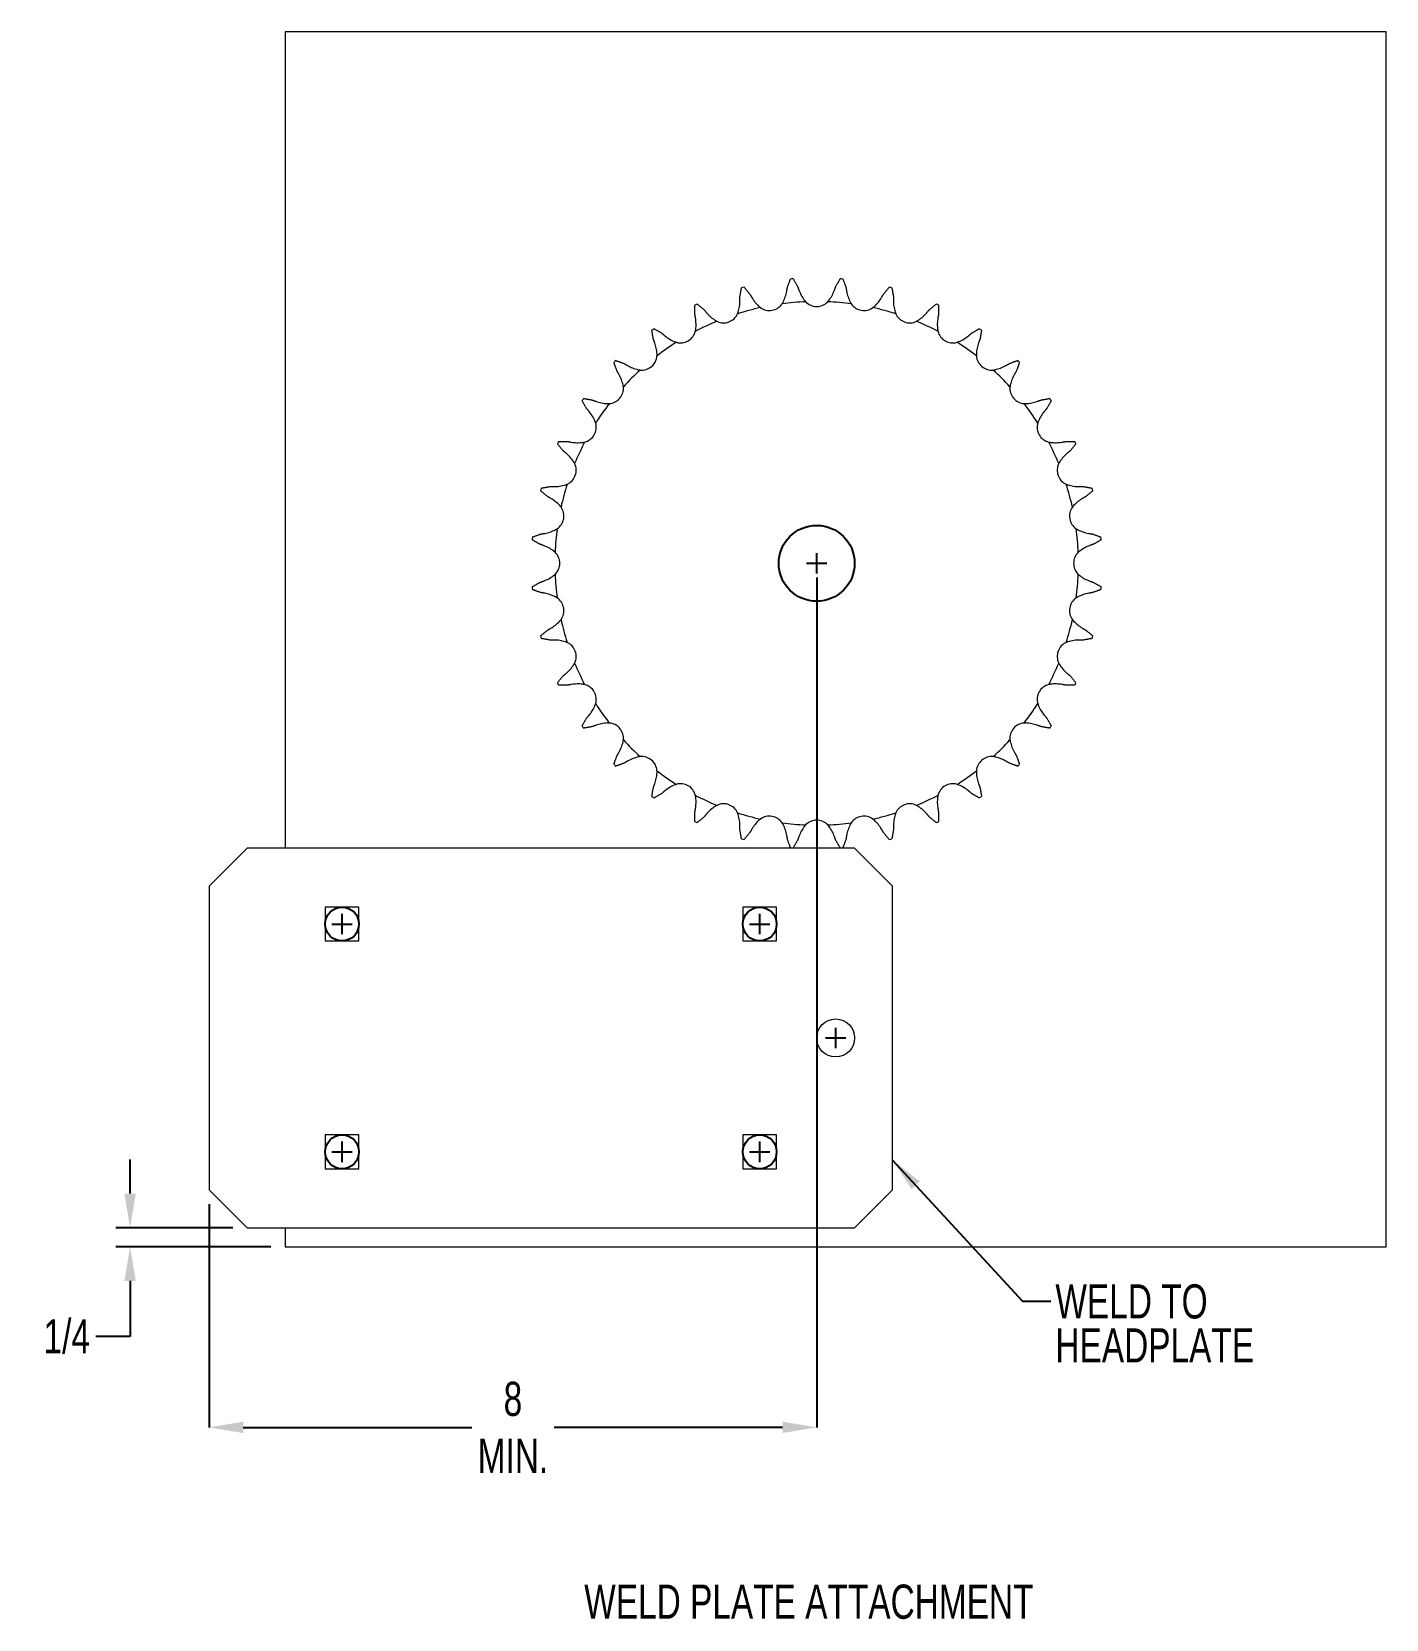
# Model space of a CAD drawing. Header units: inches. Extents: x 26.1 to 32.04, y 9.35 to 16.31.
import ezdxf

# ---------------------------------------------------------------- set-up
doc = ezdxf.new("R2010")
doc.units = ezdxf.units.IN
doc.header["$MEASUREMENT"] = 0
doc.header["$PDSIZE"] = -1
doc.layers.add('DIM', color=1, linetype='Continuous')
doc.styles.add('SLDTEXTSTYLE0', font='ARIAL.TTF', dxfattribs={"width": 0.7})
doc.styles.get("Standard").update_dxf_attribs({"font": 'ARIAL.TTF'})
doc.dimstyles.new('SLDDIMSTYLE0', dxfattribs={"dimtxt": 0.15, "dimasz": 0.15, "dimexe": 0, "dimexo": 0.0625, "dimgap": 0.0375, "dimtad": 0, "dimtih": 1, "dimtoh": 1, "dimdec": 3, "dimlfac": 3, "dimrnd": 1e-09, "dimzin": 12, "dimdsep": 46, "dimtxsty": 'SLDTEXTSTYLE0', "dimsah": 1, "dimcen": 0.09, "dimadec": 0, "dimazin": 0, "dimtfac": 1, "dimtdec": 3, "dimtofl": 0, "dimtmove": 0, "dimatfit": 3, "dimfxl": 0, "dimtolj": 1, "dimtzin": 12, "dimarcsym": 0})
doc.dimstyles.new('SLDDIMSTYLE1', dxfattribs={"dimtxt": 0.15, "dimasz": 0.15, "dimexe": 0, "dimexo": 0.0625, "dimgap": 0.0375, "dimtad": 0, "dimtih": 1, "dimtoh": 1, "dimdec": 0, "dimrnd": 1e-09, "dimzin": 0, "dimdsep": 46, "dimtxsty": 'Standard', "dimsah": 1, "dimcen": 0.09, "dimadec": 0, "dimazin": 0, "dimtfac": 1, "dimtdec": 0, "dimtofl": 0, "dimtmove": 0, "dimatfit": 3, "dimfxl": 0, "dimtolj": 1, "dimtzin": 0, "dimarcsym": 0})

# ---------------------------------------------------------------- blocks, each defined once
blk = doc.blocks.new('*D7')
at = {"color": 0, "linetype": 'ByBlock', "lineweight": -2}
for p, q in [((29.5432, 13.9178), (29.5432, 10.1878)), ((26.8765, 11.1678), (26.8765, 10.1878)), ((27.0265, 10.1878), (28.0294, 10.1878)), ((29.3932, 10.1878), (28.3904, 10.1878))]:
    blk.add_line(p, q, dxfattribs=at)
at = {"color": 0, "linetype": 'ByBlock'}
for points in [[(26.8765, 10.1878), (27.0265, 10.2128), (27.0265, 10.1628)], [(29.5432, 10.1878), (29.3932, 10.2128), (29.3932, 10.1628)]]:
    blk.add_solid(points, dxfattribs=at)
at = {"layer": 'DEFPOINTS', "color": 0, "linetype": 'ByBlock'}
for p in [(29.5432, 13.9803), (26.8765, 11.2303)]:
    blk.add_point(p, dxfattribs=at)
at = {"color": 0, "linetype": 'ByBlock', "insert": (28.2099, 10.1878), "char_height": 0.15, "attachment_point": 5, "style": 'SLDTEXTSTYLE0'}
blk.add_mtext('8\\PMIN.', dxfattribs=at)
blk = doc.blocks.new('*D8')
at = {"color": 0, "linetype": 'ByBlock', "lineweight": -2}
for p, q in [((26.5294, 11.2137), (26.5294, 11.3637)), ((26.9807, 11.0637), (26.4669, 11.0637)), ((27.1474, 10.9803), (26.4669, 10.9803)), ((26.5294, 10.8303), (26.5294, 10.5863)), ((26.5294, 10.5863), (26.3794, 10.5863))]:
    blk.add_line(p, q, dxfattribs=at)
at = {"color": 0, "linetype": 'ByBlock'}
for points in [[(26.5294, 11.0637), (26.5044, 11.2137), (26.5544, 11.2137)], [(26.5294, 10.9803), (26.5044, 10.8303), (26.5544, 10.8303)]]:
    blk.add_solid(points, dxfattribs=at)
at = {"layer": 'DEFPOINTS', "color": 0, "linetype": 'ByBlock'}
for p in [(27.0432, 11.0637), (27.2099, 10.9803)]:
    blk.add_point(p, dxfattribs=at)
at = {"color": 0, "linetype": 'ByBlock', "insert": (26.2515, 10.5863), "char_height": 0.15, "attachment_point": 5, "style": 'SLDTEXTSTYLE0'}
blk.add_mtext('1/4', dxfattribs=at)
blk = doc.blocks.new('SW_NOTE_3')
at = {"layer": 'DIM', "color": 0, "char_height": 0.15, "attachment_point": 1, "style": 'SLDTEXTSTYLE0'}
for s, insert in [('WELD TO', (0.0198, 0.0748)), ('HEADPLATE', (0.0198, -0.1185))]:
    blk.add_mtext(s, dxfattribs=dict(at, insert=insert))

msp = doc.modelspace()

# ---------------------------------------------------------------- linework, layer by layer
at = {"color": 7, "linetype": 'Continuous', "lineweight": 15}
for p, q in [((27.209857, 16.313665), (27.209857, 12.730331)), ((32.04319, 16.313665), (27.209857, 16.313665)), ((32.04319, 10.980331), (32.04319, 16.313665)), ((27.04319, 12.730331), (26.876523, 12.563665)), ((29.709857, 12.730331), (27.04319, 12.730331)), ((29.876523, 12.563665), (29.709857, 12.730331)), ((26.876523, 12.563665), (26.876523, 11.230331)), ((29.876523, 11.230331), (29.876523, 12.563665)), ((27.385523, 12.471331), (27.385523, 12.322665)), ((27.53419, 12.471331), (27.385523, 12.471331)), ((27.53419, 12.322665), (27.53419, 12.471331)), ((29.218857, 12.471331), (29.218857, 12.322665)), ((29.367523, 12.471331), (29.218857, 12.471331)), ((29.367523, 12.322665), (29.367523, 12.471331)), ((27.385523, 12.322665), (27.53419, 12.322665)), ((29.218857, 12.322665), (29.367523, 12.322665)), ((27.385523, 11.471331), (27.385523, 11.322665)), ((27.53419, 11.471331), (27.385523, 11.471331)), ((27.53419, 11.322665), (27.53419, 11.471331)), ((29.218857, 11.471331), (29.218857, 11.322665)), ((29.367523, 11.471331), (29.218857, 11.471331)), ((29.367523, 11.322665), (29.367523, 11.471331)), ((27.385523, 11.322665), (27.53419, 11.322665)), ((29.218857, 11.322665), (29.367523, 11.322665)), ((26.876523, 11.230331), (27.04319, 11.063665)), ((29.709857, 11.063665), (29.876523, 11.230331)), ((27.04319, 11.063665), (29.709857, 11.063665)), ((27.209857, 11.063665), (27.209857, 10.980331)), ((27.209857, 10.980331), (32.04319, 10.980331))]:
    msp.add_line(p, q, dxfattribs=at)
for centre, radius in [((29.54319, 13.980331), 0.166667), ((27.459857, 12.396998), 0.074333), ((29.29319, 12.396998), 0.074333), ((27.459857, 11.396998), 0.074333), ((29.29319, 11.396998), 0.074333)]:
    msp.add_circle(centre, radius)
msp.add_circle((29.626523, 11.896998), 0.083333, dxfattribs=at)
for centre, radius, start, end in [((29.54319, 13.980331), 1.25313, 104.730266, 105.269734), ((29.54319, 13.980331), 1.25313, 94.730266, 95.269734), ((29.54319, 13.980331), 1.25313, 84.730266, 85.269734), ((29.54319, 13.980331), 1.25313, 74.730266, 75.269734), ((29.54319, 13.980331), 1.14913, 92.4131105, 97.5868895), ((29.54319, 15.17551), 0.0675, 224.2099395, 315.7900605), ((29.54319, 13.980331), 1.14913, 82.4131105, 87.5868895), ((29.54319, 13.980331), 1.25313, 114.730266, 115.269734), ((29.134415, 15.103432), 0.0675, 244.2099395, 335.7900605), ((29.54319, 13.980331), 1.14913, 102.4131105, 107.5868895), ((29.335649, 15.157352), 0.0675, 234.2099395, 325.7900605), ((29.750731, 15.157352), 0.0675, 214.2099395, 305.7900605), ((29.54319, 13.980331), 1.14913, 72.4131105, 77.5868895), ((29.951965, 15.103432), 0.0675, 204.2099395, 295.7900605), ((29.54319, 13.980331), 1.25313, 64.730266, 65.269734), ((29.54319, 13.980331), 1.25313, 124.730266, 125.269734), ((28.945601, 15.015386), 0.0675, 254.2099395, 345.7900605), ((29.54319, 13.980331), 1.14913, 112.4131105, 117.5868895), ((29.54319, 13.980331), 1.14913, 62.4131105, 67.5868895), ((30.140779, 15.015386), 0.0675, 194.2099395, 285.7900605), ((29.54319, 13.980331), 1.25313, 54.730266, 55.269734), ((29.54319, 13.980331), 1.14913, 122.4131105, 127.5868895), ((29.54319, 13.980331), 1.14913, 52.4131105, 57.5868895), ((29.54319, 13.980331), 1.25313, 134.730266, 135.269734), ((28.774944, 14.895891), 0.0675, 264.2099395, 355.7900605), ((30.311436, 14.895891), 0.0675, 184.2099395, 275.7900605), ((29.54319, 13.980331), 1.25313, 44.730266, 45.269734), ((29.54319, 13.980331), 1.14913, 132.4131105, 137.5868895), ((29.54319, 13.980331), 1.14913, 42.4131105, 47.5868895), ((29.54319, 13.980331), 1.25313, 144.730266, 145.269734), ((28.62763, 14.748577), 0.0675, 274.2099395, 5.7900605), ((30.45875, 14.748577), 0.0675, 174.2099395, 265.7900605), ((29.54319, 13.980331), 1.25313, 34.730266, 35.269734), ((29.54319, 13.980331), 1.14913, 142.4131105, 147.5868895), ((29.54319, 13.980331), 1.14913, 32.4131105, 37.5868895), ((28.508135, 14.577921), 0.0675, 284.2099395, 15.7900605), ((30.578245, 14.577921), 0.0675, 164.2099395, 255.7900605), ((29.54319, 13.980331), 1.25313, 154.730266, 155.269734), ((29.54319, 13.980331), 1.14913, 152.4131105, 157.5868895), ((29.54319, 13.980331), 1.14913, 22.4131105, 27.5868895), ((29.54319, 13.980331), 1.25313, 24.730266, 25.269734), ((28.42009, 14.389106), 0.0675, 294.2099395, 25.7900605), ((30.66629, 14.389106), 0.0675, 154.2099395, 245.7900605), ((29.54319, 13.980331), 1.25313, 164.730266, 165.269734), ((29.54319, 13.980331), 1.14913, 162.4131105, 167.5868895), ((29.54319, 13.980331), 1.14913, 12.4131105, 17.5868895), ((29.54319, 13.980331), 1.25313, 14.730266, 15.269734), ((28.366169, 14.187872), 0.0675, 304.2099395, 35.7900605), ((30.720211, 14.187872), 0.0675, 144.2099395, 235.7900605), ((29.54319, 13.980331), 0.166667, 194.4775122, 165.5224878), ((29.54319, 13.980331), 1.25313, 174.730266, 175.269734), ((29.54319, 13.980331), 1.14913, 172.4131105, 177.5868895), ((29.54319, 13.980331), 1.14913, 2.4131105, 7.5868895), ((29.54319, 13.980331), 1.25313, 4.730266, 5.269734), ((28.348011, 13.980331), 0.0675, 314.2099395, 45.7900605), ((30.738368, 13.980331), 0.0675, 134.2099395, 225.7900605), ((29.54319, 13.980331), 1.25313, 184.730266, 185.269734), ((29.54319, 13.980331), 1.14913, 182.4131105, 187.5868895), ((29.54319, 13.980331), 1.14913, 352.4131105, 357.5868895), ((29.54319, 13.980331), 1.25313, 354.730266, 355.269734), ((28.366169, 13.772791), 0.0675, 324.2099395, 55.7900605), ((30.720211, 13.772791), 0.0675, 124.2099395, 215.7900605), ((29.54319, 13.980331), 1.14913, 192.4131105, 197.5868895), ((29.54319, 13.980331), 1.14913, 342.4131105, 347.5868895), ((29.54319, 13.980331), 1.25313, 194.730266, 195.269734), ((29.54319, 13.980331), 1.25313, 344.730266, 345.269734), ((28.42009, 13.571556), 0.0675, 334.2099395, 65.7900605), ((30.66629, 13.571556), 0.0675, 114.2099395, 205.7900605), ((29.54319, 13.980331), 1.14913, 202.4131105, 207.5868895), ((29.54319, 13.980331), 1.14913, 332.4131105, 337.5868895), ((29.54319, 13.980331), 1.25313, 204.730266, 205.269734), ((29.54319, 13.980331), 1.25313, 334.730266, 335.269734), ((28.508135, 13.382742), 0.0675, 344.2099395, 75.7900605), ((30.578245, 13.382742), 0.0675, 104.2099395, 195.7900605), ((29.54319, 13.980331), 1.14913, 212.4131105, 217.5868895), ((29.54319, 13.980331), 1.14913, 322.4131105, 327.5868895), ((29.54319, 13.980331), 1.25313, 214.730266, 215.269734), ((28.62763, 13.212085), 0.0675, 354.2099395, 85.7900605), ((30.45875, 13.212085), 0.0675, 94.2099395, 185.7900605), ((29.54319, 13.980331), 1.25313, 324.730266, 325.269734), ((29.54319, 13.980331), 1.14913, 222.4131105, 227.5868895), ((29.54319, 13.980331), 1.14913, 312.4131105, 317.5868895), ((28.774944, 13.064771), 0.0675, 4.2099395, 95.7900605), ((30.311436, 13.064771), 0.0675, 84.2099395, 175.7900605), ((29.54319, 13.980331), 1.25313, 224.730266, 225.269734), ((29.54319, 13.980331), 1.14913, 232.4131105, 237.5868895), ((29.54319, 13.980331), 1.14913, 302.4131105, 307.5868895), ((29.54319, 13.980331), 1.25313, 314.730266, 315.269734), ((28.945601, 12.945276), 0.0675, 14.2099395, 105.7900605), ((29.54319, 13.980331), 1.14913, 242.4131105, 247.5868895), ((29.54319, 13.980331), 1.14913, 292.4131105, 297.5868895), ((30.140779, 12.945276), 0.0675, 74.2099395, 165.7900605), ((29.54319, 13.980331), 1.25313, 234.730266, 235.269734), ((29.134415, 12.857231), 0.0675, 24.2099395, 115.7900605), ((29.951965, 12.857231), 0.0675, 64.2099395, 155.7900605), ((29.54319, 13.980331), 1.25313, 304.730266, 305.269734), ((29.54319, 13.980331), 1.25313, 244.730266, 245.269734), ((29.54319, 13.980331), 1.14913, 252.4131105, 257.5868895), ((29.335649, 12.80331), 0.0675, 34.2099395, 125.7900605), ((29.54319, 13.980331), 1.14913, 262.4131105, 267.5868895), ((29.54319, 12.785153), 0.0675, 44.2099395, 135.7900605), ((29.54319, 13.980331), 1.14913, 272.4131105, 277.5868895), ((29.750731, 12.80331), 0.0675, 54.2099395, 145.7900605), ((29.54319, 13.980331), 1.14913, 282.4131105, 287.5868895), ((29.54319, 13.980331), 1.25313, 294.730266, 295.269734), ((29.54319, 13.980331), 1.25313, 254.730266, 255.269734), ((29.54319, 13.980331), 1.25313, 284.730266, 285.269734), ((29.54319, 13.980331), 1.25313, 264.730266, 265.269734), ((29.54319, 13.980331), 1.25313, 274.730266, 275.269734)]:
    msp.add_arc(centre, radius, start, end, dxfattribs=at)
for points in [[(29.224558, 15.192276), (29.248883, 15.16353)], [(29.411731, 15.174316), (29.41507, 15.192833)], [(29.41507, 15.192833), (29.428097, 15.228165)], [(29.439851, 15.229194), (29.458815, 15.19666)], [(29.458815, 15.19666), (29.465319, 15.179004)], [(29.621061, 15.179004), (29.627565, 15.19666)], [(29.627565, 15.19666), (29.646529, 15.229194)], [(29.658283, 15.228165), (29.67131, 15.192833)], [(29.67131, 15.192833), (29.674649, 15.174316)], [(29.837496, 15.16353), (29.861822, 15.192276)], [(29.206395, 15.133349), (29.206468, 15.152164)], [(29.206468, 15.152164), (29.213161, 15.189222)], [(29.248883, 15.16353), (29.258355, 15.147271)], [(29.391471, 15.119402), (29.39597, 15.127058)], [(29.489047, 15.135202), (29.494807, 15.128443)], [(29.591573, 15.128443), (29.597333, 15.135202)], [(29.69041, 15.127058), (29.694909, 15.119402)], [(29.828025, 15.147271), (29.837496, 15.16353)], [(29.873219, 15.189222), (29.879912, 15.152164)], [(29.879912, 15.152164), (29.879985, 15.133349)], [(29.008096, 15.07589), (29.008253, 15.113547)], [(29.011292, 15.057348), (29.008096, 15.07589)], [(29.018947, 15.118534), (29.047894, 15.094449)], [(29.047894, 15.094449), (29.060045, 15.080082)], [(29.195978, 15.075751), (29.199079, 15.084072)], [(29.289328, 15.108255), (29.296174, 15.102599)], [(29.790206, 15.102599), (29.797052, 15.108255)], [(29.887301, 15.084072), (29.890402, 15.075751)], [(30.026335, 15.080082), (30.038485, 15.094449)], [(30.038485, 15.094449), (30.067433, 15.118534)], [(30.078283, 15.07589), (30.075088, 15.057348)], [(30.078127, 15.113547), (30.078283, 15.07589)], [(28.825984, 14.966328), (28.819599, 15.003441)], [(28.829264, 15.010208), (28.861955, 14.991515)], [(28.861955, 14.991515), (28.876415, 14.979477)], [(29.011035, 14.998817), (29.012644, 15.00755)], [(29.097323, 15.047036), (29.105047, 15.042655)], [(29.981333, 15.042655), (29.989057, 15.047036)], [(30.073736, 15.00755), (30.075344, 14.998817)], [(30.209965, 14.979477), (30.224425, 14.991515)], [(30.224425, 14.991515), (30.257116, 15.010208)], [(30.266781, 15.003441), (30.260396, 14.966328)], [(28.832351, 14.948622), (28.825984, 14.966328)], [(28.918865, 14.953407), (28.927233, 14.950433)], [(30.159147, 14.950433), (30.167515, 14.953407)], [(30.260396, 14.966328), (30.254029, 14.948622)], [(28.665663, 14.826807), (28.652931, 14.862247)], [(28.661274, 14.87059), (28.696714, 14.857858)], [(28.696714, 14.857858), (28.713045, 14.848513)], [(28.842262, 14.890936), (28.84233, 14.899816)], [(30.24405, 14.899816), (30.244118, 14.890936)], [(30.373335, 14.848513), (30.389666, 14.857858)], [(30.389666, 14.857858), (30.425106, 14.87059)], [(30.433449, 14.862247), (30.420717, 14.826807)], [(28.675008, 14.810476), (28.665663, 14.826807)], [(28.759377, 14.830211), (28.768134, 14.828735)], [(30.318245, 14.828735), (30.327002, 14.830211)], [(30.420717, 14.826807), (30.411372, 14.810476)], [(28.520081, 14.703922), (28.557193, 14.697537)], [(28.694786, 14.755387), (28.693311, 14.764144)], [(30.393069, 14.764144), (30.391594, 14.755387)], [(30.529187, 14.697537), (30.566299, 14.703922)], [(28.532006, 14.661567), (28.513313, 14.694257)], [(28.544045, 14.647106), (28.532006, 14.661567)], [(28.557193, 14.697537), (28.574899, 14.69117)], [(28.623705, 14.681191), (28.632585, 14.681259)], [(30.453795, 14.681259), (30.462675, 14.681191)], [(30.511481, 14.69117), (30.529187, 14.697537)], [(30.554374, 14.661567), (30.542335, 14.647106)], [(30.573067, 14.694257), (30.554374, 14.661567)], [(28.573088, 14.596288), (28.570115, 14.604656)], [(30.516265, 14.604656), (30.513292, 14.596288)], [(28.429073, 14.475627), (28.404987, 14.504575)], [(28.409974, 14.515268), (28.447631, 14.515425)], [(28.447631, 14.515425), (28.466174, 14.512229)], [(28.515971, 14.510877), (28.524705, 14.512486)], [(30.561675, 14.512486), (30.570409, 14.510877)], [(30.620206, 14.512229), (30.638749, 14.515425)], [(30.638749, 14.515425), (30.676406, 14.515268)], [(30.681392, 14.504575), (30.657307, 14.475627)], [(28.44344, 14.463476), (28.429073, 14.475627)], [(28.480866, 14.418474), (28.476485, 14.426198)], [(30.609895, 14.426198), (30.605514, 14.418474)], [(30.657307, 14.475627), (30.64294, 14.463476)], [(28.359991, 14.274638), (28.331245, 14.298963)], [(28.334299, 14.31036), (28.371357, 14.317054)], [(28.371357, 14.317054), (28.390173, 14.317127)], [(28.439449, 14.324442), (28.44777, 14.327543)], [(30.63861, 14.327543), (30.646931, 14.324442)], [(30.696207, 14.317127), (30.715023, 14.317054)], [(30.715023, 14.317054), (30.752081, 14.31036)], [(30.755134, 14.298963), (30.726388, 14.274638)], [(28.37625, 14.265167), (28.359991, 14.274638)], [(28.420923, 14.227347), (28.415267, 14.234193)], [(30.671113, 14.234193), (30.665457, 14.227347)], [(30.726388, 14.274638), (30.71013, 14.265167)], [(28.326861, 14.064706), (28.294328, 14.083671)], [(28.295356, 14.095425), (28.330688, 14.108451)], [(28.330688, 14.108451), (28.349206, 14.111791)], [(28.396463, 14.127552), (28.404119, 14.132051)], [(30.682261, 14.132051), (30.689917, 14.127552)], [(30.737174, 14.111791), (30.755692, 14.108451)], [(30.755692, 14.108451), (30.791024, 14.095425)], [(30.792052, 14.083671), (30.759519, 14.064706)], [(28.344517, 14.058202), (28.326861, 14.064706)], [(28.395079, 14.028715), (28.38832, 14.034475)], [(30.69806, 14.034475), (30.691301, 14.028715)], [(30.759519, 14.064706), (30.741863, 14.058202)], [(28.294328, 13.876992), (28.326861, 13.895956)], [(28.326861, 13.895956), (28.344517, 13.90246)], [(28.38832, 13.926188), (28.395079, 13.931948)], [(30.691301, 13.931948), (30.69806, 13.926188)], [(30.741863, 13.90246), (30.759519, 13.895956)], [(30.759519, 13.895956), (30.792052, 13.876992)], [(28.330688, 13.852211), (28.295356, 13.865238)], [(28.349206, 13.848872), (28.330688, 13.852211)], [(28.404119, 13.828612), (28.396463, 13.833111)], [(30.689917, 13.833111), (30.682261, 13.828612)], [(30.755692, 13.852211), (30.737174, 13.848872)], [(30.791024, 13.865238), (30.755692, 13.852211)], [(28.415267, 13.726469), (28.420923, 13.733316)], [(30.665457, 13.733316), (30.671113, 13.726469)], [(28.331245, 13.661699), (28.359991, 13.686025)], [(28.359991, 13.686025), (28.37625, 13.695496)], [(30.71013, 13.695496), (30.726388, 13.686025)], [(30.726388, 13.686025), (30.755134, 13.661699)], [(28.371357, 13.643609), (28.334299, 13.650302)], [(28.390173, 13.643536), (28.371357, 13.643609)], [(28.44777, 13.63312), (28.439449, 13.636221)], [(30.646931, 13.636221), (30.63861, 13.63312)], [(30.715023, 13.643609), (30.696207, 13.643536)], [(30.752081, 13.650302), (30.715023, 13.643609)], [(28.476485, 13.534464), (28.480866, 13.542189)], [(30.605514, 13.542189), (30.609895, 13.534464)], [(28.404987, 13.456088), (28.429073, 13.485036)], [(28.429073, 13.485036), (28.44344, 13.497186)], [(28.524705, 13.448177), (28.515971, 13.449786)], [(30.570409, 13.449786), (30.561675, 13.448177)], [(30.64294, 13.497186), (30.657307, 13.485036)], [(30.657307, 13.485036), (30.681392, 13.456088)], [(28.447631, 13.445238), (28.409974, 13.445395)], [(28.466174, 13.448433), (28.447631, 13.445238)], [(30.638749, 13.445238), (30.620206, 13.448433)], [(30.676406, 13.445395), (30.638749, 13.445238)], [(28.532006, 13.299096), (28.544045, 13.313557)], [(28.570115, 13.356007), (28.573088, 13.364374)], [(30.513292, 13.364374), (30.516265, 13.356007)], [(30.542335, 13.313557), (30.554374, 13.299096)], [(28.513313, 13.266406), (28.532006, 13.299096)], [(28.557193, 13.263125), (28.520081, 13.256741)], [(28.574899, 13.269492), (28.557193, 13.263125)], [(28.632585, 13.279403), (28.623705, 13.279471)], [(30.462675, 13.279471), (30.453795, 13.279403)], [(30.529187, 13.263125), (30.511481, 13.269492)], [(30.566299, 13.256741), (30.529187, 13.263125)], [(30.554374, 13.299096), (30.573067, 13.266406)], [(28.693311, 13.196519), (28.694786, 13.205276)], [(30.391594, 13.205276), (30.393069, 13.196519)], [(28.652931, 13.098416), (28.665663, 13.133855)], [(28.696714, 13.102805), (28.661274, 13.090073)], [(28.665663, 13.133855), (28.675008, 13.150187)], [(28.713045, 13.112149), (28.696714, 13.102805)], [(28.768134, 13.131927), (28.759377, 13.130452)], [(30.327002, 13.130452), (30.318245, 13.131927)], [(30.389666, 13.102805), (30.373335, 13.112149)], [(30.425106, 13.090073), (30.389666, 13.102805)], [(30.411372, 13.150187), (30.420717, 13.133855)], [(30.420717, 13.133855), (30.433449, 13.098416)], [(28.84233, 13.060847), (28.842262, 13.069727)], [(30.244118, 13.069727), (30.24405, 13.060847)], [(28.819599, 12.957222), (28.825984, 12.994334)], [(28.825984, 12.994334), (28.832351, 13.01204)], [(28.861955, 12.969147), (28.829264, 12.950455)], [(28.876415, 12.981186), (28.861955, 12.969147)], [(28.927233, 13.010229), (28.918865, 13.007256)], [(29.012644, 12.953113), (29.011035, 12.961846)], [(30.075344, 12.961846), (30.073736, 12.953113)], [(30.167515, 13.007256), (30.159147, 13.010229)], [(30.224425, 12.969147), (30.209965, 12.981186)], [(30.257116, 12.950455), (30.224425, 12.969147)], [(30.254029, 13.01204), (30.260396, 12.994334)], [(30.260396, 12.994334), (30.266781, 12.957222)], [(29.008096, 12.884772), (29.011292, 12.903315)], [(29.105047, 12.918008), (29.097323, 12.913626)], [(29.989057, 12.913626), (29.981333, 12.918008)], [(30.075088, 12.903315), (30.078283, 12.884772)], [(29.008253, 12.847115), (29.008096, 12.884772)], [(29.047894, 12.866214), (29.018947, 12.842129)], [(29.060045, 12.880581), (29.047894, 12.866214)], [(29.199079, 12.87659), (29.195978, 12.884911)], [(29.206468, 12.808498), (29.206395, 12.827314)], [(29.296174, 12.858064), (29.289328, 12.852408)], [(29.39597, 12.833604), (29.391471, 12.841261)], [(29.494807, 12.83222), (29.489047, 12.825461)], [(29.597333, 12.825461), (29.591573, 12.83222)], [(29.694909, 12.841261), (29.69041, 12.833604)], [(29.797052, 12.852408), (29.790206, 12.858064)], [(29.879985, 12.827314), (29.879912, 12.808498)], [(29.890402, 12.884911), (29.887301, 12.87659)], [(30.038485, 12.866214), (30.026335, 12.880581)], [(30.067433, 12.842129), (30.038485, 12.866214)], [(30.078283, 12.884772), (30.078127, 12.847115)], [(29.213161, 12.771441), (29.206468, 12.808498)], [(29.248883, 12.797133), (29.224558, 12.768387)], [(29.258355, 12.813391), (29.248883, 12.797133)], [(29.41507, 12.76783), (29.411731, 12.786347)], [(29.428097, 12.732497), (29.41507, 12.76783)], [(29.458815, 12.764003), (29.439851, 12.731469)], [(29.465319, 12.781659), (29.458815, 12.764003)], [(29.627565, 12.764003), (29.621061, 12.781659)], [(29.646529, 12.731469), (29.627565, 12.764003)], [(29.67131, 12.76783), (29.658283, 12.732497)], [(29.674649, 12.786347), (29.67131, 12.76783)], [(29.837496, 12.797133), (29.828025, 12.813391)], [(29.861822, 12.768387), (29.837496, 12.797133)], [(29.879912, 12.808498), (29.873219, 12.771441)]]:
    msp.add_open_spline(points, degree=1, dxfattribs=at)
for points, knots in [([(29.199079, 15.084072), (29.201168, 15.092106), (29.205409, 15.108419), (29.206063, 15.124955), (29.206395, 15.133349)], [0, 0, 0, 0, 0.49243978, 1, 1, 1, 1]), ([(29.258355, 15.147271), (29.262694, 15.140381), (29.27151, 15.126382), (29.283327, 15.114359), (29.289328, 15.108255)], [0, 0, 0, 0, 0.492226783, 1, 1, 1, 1]), ([(29.39597, 15.127058), (29.399421, 15.134607), (29.406431, 15.149936), (29.409946, 15.166107), (29.411731, 15.174316)], [0, 0, 0, 0, 0.49243929, 1, 1, 1, 1]), ([(29.465319, 15.179004), (29.468396, 15.171464), (29.474647, 15.156147), (29.484197, 15.142256), (29.489047, 15.135202)], [0, 0, 0, 0, 0.49222729, 1, 1, 1, 1]), ([(29.597333, 15.135202), (29.602043, 15.142036), (29.611608, 15.155915), (29.617878, 15.17123), (29.621061, 15.179004)], [0, 0, 0, 0, 0.49243813, 1, 1, 1, 1]), ([(29.674649, 15.174316), (29.67637, 15.166356), (29.679867, 15.150187), (29.686859, 15.134847), (29.69041, 15.127058)], [0, 0, 0, 0, 0.49222606, 1, 1, 1, 1]), ([(29.797052, 15.108255), (29.802877, 15.114167), (29.814707, 15.126174), (29.823541, 15.140168), (29.828025, 15.147271)], [0, 0, 0, 0, 0.49243949, 1, 1, 1, 1]), ([(29.879985, 15.133349), (29.880298, 15.125211), (29.880933, 15.10868), (29.885156, 15.09236), (29.887301, 15.084072)], [0, 0, 0, 0, 0.49222732, 1, 1, 1, 1]), ([(29.012644, 15.00755), (29.013306, 15.015824), (29.01465, 15.032626), (29.012423, 15.049024), (29.011292, 15.057348)], [0, 0, 0, 0, 0.49243948, 1, 1, 1, 1]), ([(29.060045, 15.080082), (29.065515, 15.074049), (29.076628, 15.061794), (29.090353, 15.052006), (29.097323, 15.047036)], [0, 0, 0, 0, 0.49222762, 1, 1, 1, 1]), ([(29.989057, 15.047036), (29.99582, 15.051848), (30.009555, 15.061618), (30.020686, 15.073865), (30.026335, 15.080082)], [0, 0, 0, 0, 0.4924387, 1, 1, 1, 1]), ([(30.075088, 15.057348), (30.073983, 15.04928), (30.071738, 15.032889), (30.073063, 15.016084), (30.073736, 15.00755)], [0, 0, 0, 0, 0.49222804, 1, 1, 1, 1]), ([(28.84233, 14.899816), (28.841545, 14.908079), (28.839951, 14.924859), (28.83491, 14.940622), (28.832351, 14.948622)], [0, 0, 0, 0, 0.49243944, 1, 1, 1, 1]), ([(28.876415, 14.979477), (28.88285, 14.974486), (28.895922, 14.964346), (28.911139, 14.957091), (28.918865, 14.953407)], [0, 0, 0, 0, 0.49222773, 1, 1, 1, 1]), ([(30.167515, 14.953407), (30.175011, 14.95697), (30.190234, 14.964207), (30.203322, 14.974336), (30.209965, 14.979477)], [0, 0, 0, 0, 0.49243997, 1, 1, 1, 1]), ([(30.254029, 14.948622), (30.25154, 14.940869), (30.246483, 14.925117), (30.244869, 14.908337), (30.24405, 14.899816)], [0, 0, 0, 0, 0.49222616, 1, 1, 1, 1]), ([(28.713045, 14.848513), (28.720249, 14.844716), (28.734883, 14.837), (28.751128, 14.832497), (28.759377, 14.830211)], [0, 0, 0, 0, 0.49222716, 1, 1, 1, 1]), ([(30.327002, 14.830211), (30.335004, 14.832419), (30.351252, 14.836902), (30.3659, 14.844604), (30.373335, 14.848513)], [0, 0, 0, 0, 0.49243915, 1, 1, 1, 1]), ([(28.693311, 14.764144), (28.691103, 14.772145), (28.686619, 14.788393), (28.678917, 14.803041), (28.675008, 14.810476)], [0, 0, 0, 0, 0.49243915, 1, 1, 1, 1]), ([(30.411372, 14.810476), (30.407574, 14.803273), (30.399859, 14.788638), (30.395356, 14.772393), (30.393069, 14.764144)], [0, 0, 0, 0, 0.49222716, 1, 1, 1, 1]), ([(28.570115, 14.604656), (28.566551, 14.612152), (28.559314, 14.627375), (28.549185, 14.640463), (28.544045, 14.647106)], [0, 0, 0, 0, 0.49243997, 1, 1, 1, 1]), ([(28.574899, 14.69117), (28.582652, 14.688681), (28.598404, 14.683624), (28.615185, 14.682011), (28.623705, 14.681191)], [0, 0, 0, 0, 0.49222616, 1, 1, 1, 1]), ([(30.462675, 14.681191), (30.470938, 14.681976), (30.487718, 14.68357), (30.50348, 14.688612), (30.511481, 14.69117)], [0, 0, 0, 0, 0.49243944, 1, 1, 1, 1]), ([(30.542335, 14.647106), (30.537344, 14.640671), (30.527205, 14.627599), (30.519949, 14.612383), (30.516265, 14.604656)], [0, 0, 0, 0, 0.49222773, 1, 1, 1, 1]), ([(28.466174, 14.512229), (28.474241, 14.511124), (28.490632, 14.508879), (28.507438, 14.510204), (28.515971, 14.510877)], [0, 0, 0, 0, 0.49222804, 1, 1, 1, 1]), ([(30.570409, 14.510877), (30.578683, 14.510215), (30.595484, 14.508871), (30.611883, 14.511099), (30.620206, 14.512229)], [0, 0, 0, 0, 0.49243948, 1, 1, 1, 1]), ([(28.476485, 14.426198), (28.471674, 14.432962), (28.461903, 14.446697), (28.449656, 14.457827), (28.44344, 14.463476)], [0, 0, 0, 0, 0.4924387, 1, 1, 1, 1]), ([(30.64294, 14.463476), (30.636908, 14.458006), (30.624653, 14.446894), (30.614865, 14.433168), (30.609895, 14.426198)], [0, 0, 0, 0, 0.49222762, 1, 1, 1, 1]), ([(28.390173, 14.317127), (28.39831, 14.317439), (28.414841, 14.318075), (28.431162, 14.322298), (28.439449, 14.324442)], [0, 0, 0, 0, 0.49222732, 1, 1, 1, 1]), ([(30.646931, 14.324442), (30.654964, 14.322354), (30.671278, 14.318112), (30.687814, 14.317459), (30.696207, 14.317127)], [0, 0, 0, 0, 0.49243978, 1, 1, 1, 1]), ([(28.415267, 14.234193), (28.409354, 14.240019), (28.397347, 14.251848), (28.383353, 14.260683), (28.37625, 14.265167)], [0, 0, 0, 0, 0.49243949, 1, 1, 1, 1]), ([(30.71013, 14.265167), (30.703239, 14.260827), (30.68924, 14.252011), (30.677218, 14.240194), (30.671113, 14.234193)], [0, 0, 0, 0, 0.492226783, 1, 1, 1, 1]), ([(28.349206, 14.111791), (28.357165, 14.113512), (28.373335, 14.117008), (28.388674, 14.124001), (28.396463, 14.127552)], [0, 0, 0, 0, 0.49222606, 1, 1, 1, 1]), ([(30.689917, 14.127552), (30.697466, 14.1241), (30.712794, 14.11709), (30.728966, 14.113575), (30.737174, 14.111791)], [0, 0, 0, 0, 0.49243929, 1, 1, 1, 1]), ([(28.38832, 14.034475), (28.381485, 14.039185), (28.367606, 14.04875), (28.352291, 14.05502), (28.344517, 14.058202)], [0, 0, 0, 0, 0.49243813, 1, 1, 1, 1]), ([(30.741863, 14.058202), (30.734323, 14.055125), (30.719006, 14.048874), (30.705114, 14.039324), (30.69806, 14.034475)], [0, 0, 0, 0, 0.49222729, 1, 1, 1, 1]), ([(28.344517, 13.90246), (28.352057, 13.905537), (28.367374, 13.911788), (28.381266, 13.921339), (28.38832, 13.926188)], [0, 0, 0, 0, 0.49222729, 1, 1, 1, 1]), ([(30.69806, 13.926188), (30.704895, 13.921478), (30.718774, 13.911913), (30.734089, 13.905643), (30.741863, 13.90246)], [0, 0, 0, 0, 0.49243813, 1, 1, 1, 1]), ([(28.396463, 13.833111), (28.388914, 13.836563), (28.373585, 13.843572), (28.357414, 13.847088), (28.349206, 13.848872)], [0, 0, 0, 0, 0.49243929, 1, 1, 1, 1]), ([(30.737174, 13.848872), (30.729215, 13.847151), (30.713045, 13.843655), (30.697706, 13.836662), (30.689917, 13.833111)], [0, 0, 0, 0, 0.49222606, 1, 1, 1, 1]), ([(28.37625, 13.695496), (28.383141, 13.699835), (28.397139, 13.708651), (28.409162, 13.720469), (28.415267, 13.726469)], [0, 0, 0, 0, 0.492226783, 1, 1, 1, 1]), ([(30.671113, 13.726469), (30.677026, 13.720644), (30.689033, 13.708815), (30.703027, 13.69998), (30.71013, 13.695496)], [0, 0, 0, 0, 0.49243949, 1, 1, 1, 1]), ([(28.439449, 13.636221), (28.431416, 13.638309), (28.415102, 13.64255), (28.398566, 13.643204), (28.390173, 13.643536)], [0, 0, 0, 0, 0.49243978, 1, 1, 1, 1]), ([(30.696207, 13.643536), (30.68807, 13.643223), (30.671539, 13.642588), (30.655218, 13.638365), (30.646931, 13.636221)], [0, 0, 0, 0, 0.49222732, 1, 1, 1, 1]), ([(28.44344, 13.497186), (28.449472, 13.502656), (28.461727, 13.513769), (28.471515, 13.527495), (28.476485, 13.534464)], [0, 0, 0, 0, 0.49222762, 1, 1, 1, 1]), ([(30.609895, 13.534464), (30.614706, 13.527701), (30.624477, 13.513966), (30.636724, 13.502836), (30.64294, 13.497186)], [0, 0, 0, 0, 0.4924387, 1, 1, 1, 1]), ([(28.515971, 13.449786), (28.507697, 13.450448), (28.490896, 13.451791), (28.474497, 13.449564), (28.466174, 13.448433)], [0, 0, 0, 0, 0.49243948, 1, 1, 1, 1]), ([(30.620206, 13.448433), (30.612139, 13.449538), (30.595748, 13.451783), (30.578942, 13.450458), (30.570409, 13.449786)], [0, 0, 0, 0, 0.49222804, 1, 1, 1, 1]), ([(28.544045, 13.313557), (28.549035, 13.319991), (28.559175, 13.333063), (28.56643, 13.34828), (28.570115, 13.356007)], [0, 0, 0, 0, 0.49222773, 1, 1, 1, 1]), ([(30.516265, 13.356007), (30.519829, 13.34851), (30.527066, 13.333288), (30.537195, 13.3202), (30.542335, 13.313557)], [0, 0, 0, 0, 0.49243997, 1, 1, 1, 1]), ([(28.623705, 13.279471), (28.615442, 13.278686), (28.598662, 13.277092), (28.582899, 13.272051), (28.574899, 13.269492)], [0, 0, 0, 0, 0.49243944, 1, 1, 1, 1]), ([(30.511481, 13.269492), (30.503728, 13.271981), (30.487976, 13.277038), (30.471195, 13.278652), (30.462675, 13.279471)], [0, 0, 0, 0, 0.49222616, 1, 1, 1, 1]), ([(28.675008, 13.150187), (28.678806, 13.15739), (28.686521, 13.172024), (28.691024, 13.18827), (28.693311, 13.196519)], [0, 0, 0, 0, 0.49222716, 1, 1, 1, 1]), ([(30.393069, 13.196519), (30.395277, 13.188518), (30.399761, 13.172269), (30.407463, 13.157621), (30.411372, 13.150187)], [0, 0, 0, 0, 0.49243915, 1, 1, 1, 1]), ([(28.759377, 13.130452), (28.751376, 13.128244), (28.735128, 13.12376), (28.72048, 13.116059), (28.713045, 13.112149)], [0, 0, 0, 0, 0.49243915, 1, 1, 1, 1]), ([(30.373335, 13.112149), (30.366131, 13.115947), (30.351497, 13.123662), (30.335251, 13.128165), (30.327002, 13.130452)], [0, 0, 0, 0, 0.49222716, 1, 1, 1, 1]), ([(28.832351, 13.01204), (28.83484, 13.019794), (28.839897, 13.035545), (28.84151, 13.052326), (28.84233, 13.060847)], [0, 0, 0, 0, 0.49222616, 1, 1, 1, 1]), ([(30.24405, 13.060847), (30.244835, 13.052584), (30.246429, 13.035804), (30.25147, 13.020041), (30.254029, 13.01204)], [0, 0, 0, 0, 0.49243944, 1, 1, 1, 1]), ([(28.918865, 13.007256), (28.911369, 13.003692), (28.896146, 12.996455), (28.883058, 12.986327), (28.876415, 12.981186)], [0, 0, 0, 0, 0.49243997, 1, 1, 1, 1]), ([(30.209965, 12.981186), (30.20353, 12.986177), (30.190458, 12.996316), (30.175241, 13.003572), (30.167515, 13.007256)], [0, 0, 0, 0, 0.49222773, 1, 1, 1, 1]), ([(29.011292, 12.903315), (29.012397, 12.911383), (29.014642, 12.927773), (29.013317, 12.944579), (29.012644, 12.953113)], [0, 0, 0, 0, 0.49222804, 1, 1, 1, 1]), ([(29.097323, 12.913626), (29.090559, 12.908815), (29.076825, 12.899045), (29.065694, 12.886797), (29.060045, 12.880581)], [0, 0, 0, 0, 0.4924387, 1, 1, 1, 1]), ([(30.026335, 12.880581), (30.020865, 12.886613), (30.009752, 12.898869), (29.996026, 12.908656), (29.989057, 12.913626)], [0, 0, 0, 0, 0.49222762, 1, 1, 1, 1]), ([(30.073736, 12.953113), (30.073074, 12.944839), (30.07173, 12.928037), (30.073957, 12.911638), (30.075088, 12.903315)], [0, 0, 0, 0, 0.49243948, 1, 1, 1, 1]), ([(29.206395, 12.827314), (29.206082, 12.835451), (29.205447, 12.851982), (29.201223, 12.868303), (29.199079, 12.87659)], [0, 0, 0, 0, 0.49222732, 1, 1, 1, 1]), ([(29.289328, 12.852408), (29.283503, 12.846495), (29.271673, 12.834488), (29.262839, 12.820494), (29.258355, 12.813391)], [0, 0, 0, 0, 0.49243949, 1, 1, 1, 1]), ([(29.411731, 12.786347), (29.41001, 12.794306), (29.406513, 12.810476), (29.39952, 12.825815), (29.39597, 12.833604)], [0, 0, 0, 0, 0.49222606, 1, 1, 1, 1]), ([(29.489047, 12.825461), (29.484337, 12.818627), (29.474772, 12.804748), (29.468501, 12.789432), (29.465319, 12.781659)], [0, 0, 0, 0, 0.49243813, 1, 1, 1, 1]), ([(29.621061, 12.781659), (29.617984, 12.789198), (29.611733, 12.804515), (29.602183, 12.818407), (29.597333, 12.825461)], [0, 0, 0, 0, 0.49222729, 1, 1, 1, 1]), ([(29.69041, 12.833604), (29.686959, 12.826056), (29.679949, 12.810727), (29.676434, 12.794555), (29.674649, 12.786347)], [0, 0, 0, 0, 0.49243929, 1, 1, 1, 1]), ([(29.828025, 12.813391), (29.823686, 12.820282), (29.81487, 12.834281), (29.803052, 12.846303), (29.797052, 12.852408)], [0, 0, 0, 0, 0.492226783, 1, 1, 1, 1]), ([(29.887301, 12.87659), (29.885212, 12.868557), (29.880971, 12.852244), (29.880317, 12.835707), (29.879985, 12.827314)], [0, 0, 0, 0, 0.49243978, 1, 1, 1, 1])]:
    msp.add_open_spline(points, degree=3, knots=knots, dxfattribs=at)
at = {"layer": 'DIM'}
for p, q in [((29.54319, 13.935331), (29.54319, 14.025331)), ((29.49819, 13.980331), (29.58819, 13.980331)), ((27.459857, 12.351998), (27.459857, 12.441998)), ((29.29319, 12.351998), (29.29319, 12.441998)), ((27.414857, 12.396998), (27.504857, 12.396998)), ((29.24819, 12.396998), (29.33819, 12.396998)), ((29.626523, 11.851998), (29.626523, 11.941998)), ((29.581523, 11.896998), (29.671523, 11.896998)), ((27.459857, 11.351998), (27.459857, 11.441998)), ((29.29319, 11.351998), (29.29319, 11.441998)), ((27.414857, 11.396998), (27.504857, 11.396998)), ((29.24819, 11.396998), (29.33819, 11.396998))]:
    msp.add_line(p, q, dxfattribs=at)

# ---------------------------------------------------------------- block references
msp.add_blockref('SW_NOTE_3', (30.571273, 10.740921), dxfattribs=at)

# ---------------------------------------------------------------- texts
at = {"layer": 'DIM', "insert": (28.522908, 9.497562), "char_height": 0.15, "attachment_point": 1, "style": 'SLDTEXTSTYLE0'}
msp.add_mtext('WELD PLATE ATTACHMENT', dxfattribs=at)

# ---------------------------------------------------------------- dimensions: what is measured, and where the dimension line sits
at = {"layer": 'DIM'}
dim = msp.add_linear_dim(base=(26.876523, 10.187769), p1=(29.54319, 13.980331), p2=(26.876523, 11.230331), text='<>\\PMIN.', dimstyle='SLDDIMSTYLE0', override={"dimdec": 4, "dimlunit": 5, "dimfrac": 2}, dxfattribs=at)
dim.commit()
dim.dimension.update_dxf_attribs({"geometry": '*D7', "text_midpoint": (28.209857, 10.187769)})
dim = msp.add_linear_dim(base=(26.529448, 10.980331), p1=(27.04319, 11.063665), p2=(27.209857, 10.980331), angle=90, dimstyle='SLDDIMSTYLE0', override={"dimdec": 4, "dimlunit": 5, "dimfrac": 2}, dxfattribs=at)
dim.commit()
dim.dimension.update_dxf_attribs({"geometry": '*D8', "text_midpoint": (26.251523, 10.586251)})

# ---------------------------------------------------------------- leaders
msp.add_leader([(29.876523, 11.360721), (30.446273, 10.740921), (30.571273, 10.740921)], dimstyle='SLDDIMSTYLE1', override={"dimscale": 1, "dimgap": 0.0375, "dimtad": 0, "dimclrd": 0}, dxfattribs=at)

doc.saveas('drawing.dxf')
